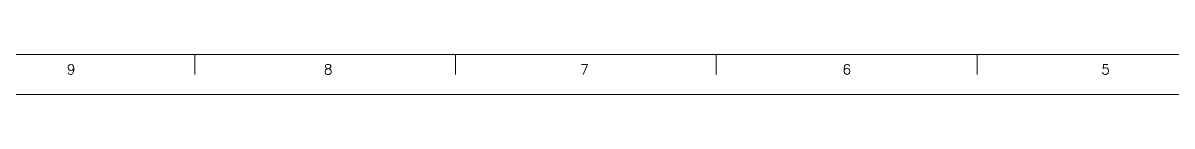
# Model space of a CAD drawing. Header units: millimetres. Extents: x 0 to 1120, y 0 to 864.
# Drawn here: x 549.8 to 834.9, y 0 to 10 of the extents above; entities that cross this region are included whole.
import ezdxf

# ---------------------------------------------------------------- set-up
doc = ezdxf.new("R2010")
doc.units = ezdxf.units.MM
doc.layers.add('ACOT', color=7, linetype='Continuous')
doc.styles.add('ROMAND', font='romand', dxfattribs={"height": 0.125})

msp = doc.modelspace()

# ---------------------------------------------------------------- linework, layer by layer
at = {"color": 0, "linetype": 'ByBlock', "lineweight": 18}
for p, q in [((592.4, 10), (592.4, 5)), ((657.1, 10), (657.1, 5)), ((721.8, 10), (721.8, 5)), ((786.5, 10), (786.5, 5))]:
    msp.add_line(p, q, dxfattribs=at)
at = {"layer": 'ACOT', "color": 0, "linetype": 'ByBlock', "lineweight": 18}
for p, q in [((1110, 10), (10, 10)), ((1120, 0), (0, 0))]:
    msp.add_line(p, q, dxfattribs=at)

# ---------------------------------------------------------------- texts
at = {"layer": 'ACOT', "color": 0, "linetype": 'ByBlock', "lineweight": 18, "style": 'ROMAND'}
for s, p in [('9', (560.65, 5.02)), ('8', (624.42, 5.02)), ('7', (688.04, 5.02)), ('6', (753.11, 5.02)), ('5', (817.33, 5.02))]:
    msp.add_text(s, height=2.5, dxfattribs=at).set_placement(p)

doc.saveas('drawing.dxf')
